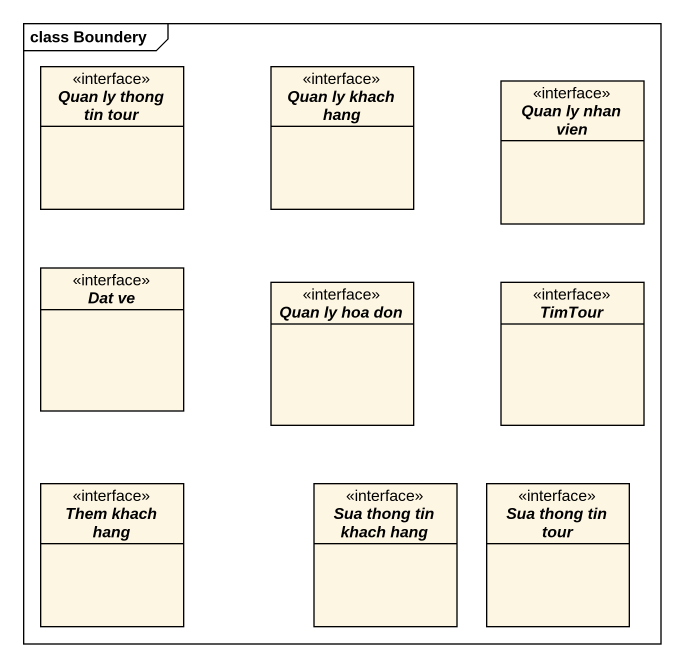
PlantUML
@startuml
mainframe class Boundery
hide circle
hide empty members
interface "Quan ly thong tin tour" as Quan_ly_thong_tin_tour
interface "Quan ly khach hang" as Quan_ly_khach_hang
interface "Quan ly nhan vien" as Quan_ly_nhan_vien
interface "Dat ve" as Dat_ve
interface "Quan ly hoa don" as Quan_ly_hoa_don
interface TimTour
interface "Them khach hang" as Them_khach_hang
interface "Sua thong tin khach hang" as Sua_thong_tin_khach_hang
interface "Sua thong tin tour" as Sua_thong_tin_tour
@enduml
